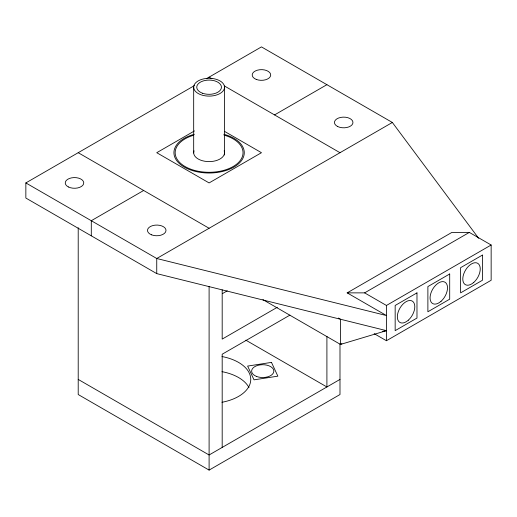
<?xml version="1.0" encoding="UTF-8"?>
<svg xmlns="http://www.w3.org/2000/svg" width="517" height="517" viewBox="0 0 517 517"><rect width="100%" height="100%" fill="white"/><g stroke="black" fill="none" stroke-linecap="round" stroke-linejoin="round"><path stroke-width="0.78" d="M262.92 299.647L340.496 344.438L386.438 330.654L156.741 273.616L25.85 198.043L25.85 182.928L194.482 85.57M206.315 78.739L261.46 46.898L392.351 122.471L478.619 238.266M194.444 130.937L156.741 152.702L209.101 182.928L261.46 152.702L224.456 131.337M143.655 190.482L91.296 220.714L91.296 235.83M274.546 114.916L326.906 84.685M392.351 122.471L156.741 258.5L25.85 182.928M222.362 293.662L227.254 290.845M277.338 307.266L222.187 339.107L222.187 289.888M289.908 315.131L222.187 354.223L222.187 447.425M156.741 273.616L156.741 258.5L386.438 315.538L347.166 292.868L451.884 232.411L469.333 232.411L491.15 245.006L491.15 280.272L386.438 340.729L374.166 333.646M347.166 292.868L364.621 292.868L469.333 232.411M364.621 292.868L386.438 305.463L491.15 245.006M341.873 343.643L340.496 344.438L340.496 319.248L338.402 318.033M339.992 379.413L209.101 454.986L78.209 379.413M78.209 227.732L78.209 394.529L209.101 470.102L339.992 394.529L339.992 343.915M382.522 331.397L386.438 330.654M209.101 77.13L211.886 78.739M224.417 85.971L339.992 152.702M78.209 152.702L209.101 228.268M245.866 340.186L326.906 386.974L326.906 336.354M386.438 305.463L386.438 340.729M224.52 87.418A15.426 8.905 0 0 1 201.074 94.811A15.426 8.905 0 0 1 201.708 79.385A15.426 8.905 0 0 1 224.52 87.418L224.52 155.029M209.101 286.36L209.101 470.102M193.681 86.992L193.681 153M224.048 135.111A33.935 19.594 0 0 1 235.758 164.826A33.935 19.594 0 0 1 182.979 165.207A33.935 19.594 0 0 1 193.39 135.331M224.171 150.809A15.426 8.905 0 0 1 209.101 161.608A15.426 8.905 0 0 1 194.03 150.809M223.822 134.258A35.169 20.305 0 0 1 236.721 165.272A35.169 20.305 0 0 1 181.48 165.272A35.169 20.305 0 0 1 194.379 134.258M221.974 356.543A41.651 24.047 0 0 1 250.751 379.413A41.651 24.047 0 0 1 221.974 402.284M221.974 371.658A41.651 24.047 0 0 1 249 387.634M416.98 292.868L395.162 305.463L395.162 330.654L416.98 318.058L416.98 292.868M449.7 273.978L427.882 286.573L427.882 311.764L449.7 299.169L449.7 273.978M482.426 255.081L460.608 267.677L460.608 292.868L482.426 280.272L482.426 255.081M271.47 362.391L247.63 366.081L254.015 379.84L277.855 376.156L271.47 362.391M473.772 282.405A12.343 7.128 -60 0 0 477.689 263.289A12.343 7.128 -60 0 0 463.09 276.233A12.343 7.128 -60 0 0 473.772 282.405M441.053 301.295A12.343 7.128 -60 0 0 444.963 282.179A12.343 7.128 -60 0 0 430.364 295.129A12.343 7.128 -60 0 0 441.053 301.295M408.327 320.191A12.343 7.128 -60 0 0 412.243 301.075A12.343 7.128 -60 0 0 397.638 314.019A12.343 7.128 -60 0 0 408.327 320.191M202.677 93.286A12.343 7.122 0 0 0 221.438 87.373A12.343 7.122 0 0 0 203.187 80.949A12.343 7.122 0 0 0 202.677 93.286M256.258 79.411A9.254 5.344 0 0 0 270.688 75.379A9.254 5.344 0 0 0 257.427 70.176A9.254 5.344 0 0 0 256.258 79.411M337.653 126.516A9.254 5.344 0 0 0 352.794 123.473A9.254 5.344 0 0 0 340.658 117.424A9.254 5.344 0 0 0 337.653 126.516M68.451 186.973A9.254 5.344 0 0 0 83.592 183.929A9.254 5.344 0 0 0 71.456 177.88A9.254 5.344 0 0 0 68.451 186.973M151.539 234.828A9.254 5.344 0 0 0 165.976 230.802A9.254 5.344 0 0 0 152.715 225.599A9.254 5.344 0 0 0 151.539 234.828M256.374 376.37A11.109 6.411 0 0 0 273.803 371.678A11.109 6.411 0 0 0 258.048 365.306A11.109 6.411 0 0 0 256.374 376.37"/></g></svg>
